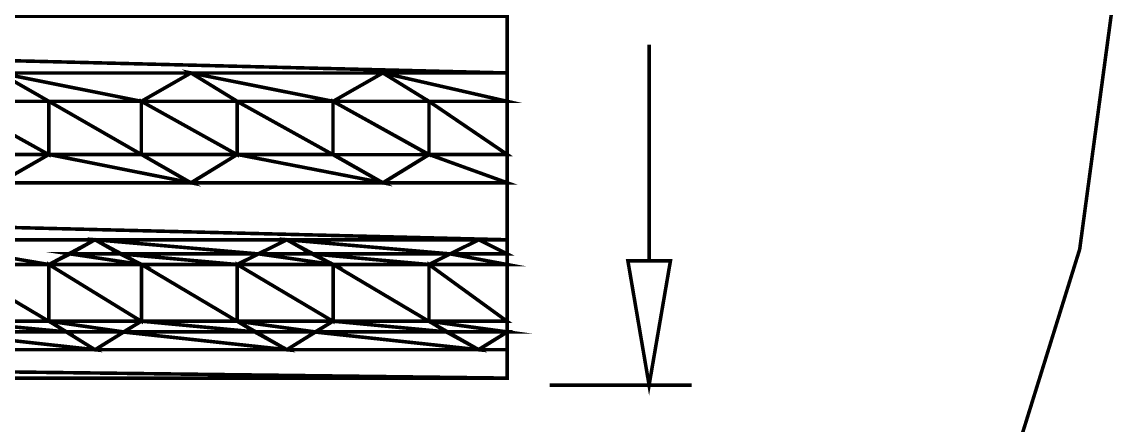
# Model space of a CAD drawing. Header units: metres. Extents: x 3290 to 4536, y 1562 to 1983.
# Drawn here: x 4210.21 to 4218.33, y 1671.2 to 1674.2 of the extents above; entities that cross this region are included whole.
import ezdxf

# ---------------------------------------------------------------- set-up
doc = ezdxf.new("R2010")
doc.units = ezdxf.units.M
for name, color, linetype in [('C00-00-00-BLACK', 7, 'Continuous'), ('C00-7E-FF', 150, 'Continuous'), ('C62-64-65', 252, 'Continuous'), ('C93-95-97', 253, 'Continuous')]:
    doc.layers.add(name, color=color, linetype=linetype)

msp = doc.modelspace()

# ---------------------------------------------------------------- linework, layer by layer
at = {"layer": 'C00-00-00-BLACK', "const_width": 0.0263}
for points in [[(4213.812, 1679.9252), (4213.812, 1671.552)], [(4210.0456, 1673.8166), (4210.4133, 1673.606)], [(4211.099, 1673.606), (4211.4667, 1673.8166)], [(4211.4667, 1673.8166), (4211.8102, 1673.606)], [(4212.5207, 1673.606), (4212.8903, 1673.8166)], [(4212.8903, 1673.8166), (4213.2319, 1673.606)], [(4210.4133, 1673.606), (4210.4133, 1673.2116)], [(4211.099, 1673.606), (4211.099, 1673.2116)], [(4211.8102, 1673.606), (4211.8102, 1673.2116)], [(4212.5207, 1673.606), (4212.5207, 1673.2116)], [(4213.2319, 1673.606), (4213.2319, 1673.2116)], [(4210.0456, 1672.9998), (4210.4133, 1673.2116)], [(4211.099, 1673.2116), (4211.4667, 1672.9998)], [(4211.4667, 1672.9998), (4211.8102, 1673.2116)], [(4212.5207, 1673.2116), (4212.8903, 1672.9998)], [(4212.8903, 1672.9998), (4213.2319, 1673.2116)], [(4210.4133, 1672.3949), (4210.7549, 1672.5787)], [(4210.7549, 1672.5787), (4211.099, 1672.3949)], [(4211.8102, 1672.3949), (4212.1779, 1672.5787)], [(4212.1779, 1672.5787), (4212.5207, 1672.3949)], [(4213.2319, 1672.3949), (4213.6014, 1672.5787)], [(4213.6014, 1672.5787), (4213.812, 1672.4738)], [(4210.4133, 1672.3949), (4210.4133, 1671.9744)], [(4211.099, 1672.3949), (4211.099, 1671.9744)], [(4211.8102, 1672.3949), (4211.8102, 1671.9744)], [(4212.5207, 1672.3949), (4212.5207, 1671.9744)], [(4213.2319, 1672.3949), (4213.2319, 1671.9744)], [(4210.4133, 1671.9744), (4210.7549, 1671.7626)], [(4210.7549, 1671.7626), (4211.099, 1671.9744)], [(4211.8102, 1671.9744), (4212.1779, 1671.7626)], [(4212.1779, 1671.7626), (4212.5207, 1671.9744)], [(4213.2319, 1671.9744), (4213.6014, 1671.7626)], [(4213.6014, 1671.7626), (4213.812, 1671.8937)], [(4213.812, 1671.552), (4196.8216, 1671.552)]]:
    msp.add_lwpolyline(points, dxfattribs=at)
at = {"layer": 'C00-7E-FF', "const_width": 0.0263}
for points in [[(4217.3212, 1670.1365), (4218.0585, 1672.5079), (4218.3156, 1674.4184), (4218.3156, 1675.0545), (4218.3156, 1675.0545), (4218.3156, 1675.6936), (4218.0585, 1677.6097), (4217.3212, 1679.9879), (4216.1542, 1682.1394), (4214.6082, 1684.0133), (4212.7337, 1685.558), (4210.581, 1686.7244), (4208.2015, 1687.4604), (4206.2842, 1687.7176), (4205.6457, 1687.7176), (4205.0084, 1687.7176), (4203.0979, 1687.4604), (4200.7253, 1686.7244), (4198.5769, 1685.558), (4196.7061, 1684.0133), (4195.162, 1682.1394)], [(4214.8648, 1672.4216), (4214.8648, 1674.0272)], [(4214.1269, 1671.4999), (4215.1809, 1671.4999)]]:
    msp.add_lwpolyline(points, dxfattribs=at)
msp.add_lwpolyline([(4214.7076, 1672.4216), (4215.0231, 1672.4216), (4214.8648, 1671.4999), (4214.7076, 1672.4216)], close=True, dxfattribs=at)
at = {"layer": 'C00-7E-FF'}
msp.add_lwpolyline([(4214.7076, 1672.4216), (4215.0231, 1672.4216), (4214.8648, 1671.4999), (4214.7076, 1672.4216)], close=True, dxfattribs=at)
at = {"layer": 'C62-64-65', "const_width": 0.0263}
for points in [[(4210.0456, 1673.8166), (4210.4133, 1673.606), (4209.7021, 1673.606), (4210.0456, 1673.8166)], [(4211.4667, 1673.8166), (4211.8102, 1673.606), (4211.099, 1673.606), (4211.4667, 1673.8166)], [(4212.8903, 1673.8166), (4213.2319, 1673.606), (4212.5207, 1673.606), (4212.8903, 1673.8166)], [(4209.7021, 1673.606), (4210.4133, 1673.2098), (4209.7021, 1673.2098), (4209.7021, 1673.606)], [(4211.099, 1673.606), (4211.8102, 1673.2098), (4211.099, 1673.2098), (4211.099, 1673.606)], [(4212.5207, 1673.606), (4212.5207, 1673.2098), (4213.2319, 1673.2098), (4212.5207, 1673.606)], [(4210.4133, 1673.606), (4209.7021, 1673.606), (4210.4133, 1673.2098), (4210.4133, 1673.606)], [(4211.8102, 1673.606), (4211.099, 1673.606), (4211.8102, 1673.2098), (4211.8102, 1673.606)], [(4212.5207, 1673.606), (4213.2319, 1673.606), (4213.2319, 1673.2116), (4212.5207, 1673.606)], [(4209.7021, 1673.2116), (4210.4133, 1673.2116), (4210.0456, 1672.9998), (4209.7021, 1673.2116)], [(4211.099, 1673.2116), (4211.8102, 1673.2116), (4211.4667, 1672.9998), (4211.099, 1673.2116)], [(4212.5207, 1673.2098), (4213.2319, 1673.2098), (4212.8903, 1672.9998), (4212.5207, 1673.2098)], [(4210.7549, 1672.5787), (4210.9406, 1672.4738), (4210.5704, 1672.4738), (4210.7549, 1672.5787)], [(4212.1779, 1672.5787), (4212.3623, 1672.4738), (4211.9673, 1672.4738), (4212.1779, 1672.5787)], [(4213.6014, 1672.5787), (4213.812, 1672.4738), (4213.3896, 1672.4738), (4213.6014, 1672.5787)], [(4210.5704, 1672.4738), (4211.099, 1672.3949), (4210.4133, 1672.3949), (4210.5704, 1672.4738)], [(4210.9406, 1672.4738), (4210.5704, 1672.4738), (4211.099, 1672.3949), (4210.9406, 1672.4738)], [(4211.9673, 1672.4738), (4212.5207, 1672.3949), (4211.8083, 1672.3949), (4211.9673, 1672.4738)], [(4212.3623, 1672.4738), (4211.9673, 1672.4738), (4212.5207, 1672.3949), (4212.3623, 1672.4738)], [(4213.3896, 1672.4738), (4213.812, 1672.3949), (4213.2319, 1672.3949), (4213.3896, 1672.4738)], [(4213.812, 1672.4738), (4213.3896, 1672.4738), (4213.812, 1672.3949), (4213.812, 1672.4738)], [(4211.099, 1672.3949), (4210.4133, 1672.3949), (4211.099, 1671.9732), (4211.099, 1672.3949)], [(4210.4133, 1672.3949), (4211.099, 1671.9732), (4210.4133, 1671.9732), (4210.4133, 1672.3949)], [(4212.5207, 1672.3949), (4211.8102, 1672.3949), (4212.5207, 1671.9732), (4212.5207, 1672.3949)], [(4211.8102, 1672.3949), (4212.5207, 1671.9732), (4211.8102, 1671.9732), (4211.8102, 1672.3949)], [(4213.812, 1672.3949), (4213.2319, 1672.3949), (4213.812, 1671.9732), (4213.812, 1672.3949)], [(4213.2319, 1672.3949), (4213.812, 1671.9732), (4213.2319, 1671.9732), (4213.2319, 1672.3949)], [(4210.4133, 1671.9744), (4210.9673, 1671.8949), (4210.545, 1671.8949), (4210.4133, 1671.9744)], [(4211.099, 1671.9744), (4210.4133, 1671.9744), (4210.9673, 1671.8949), (4211.099, 1671.9744)], [(4212.5207, 1671.9744), (4211.8083, 1671.9744), (4212.3884, 1671.8949), (4212.5207, 1671.9744)], [(4211.8083, 1671.9744), (4212.3884, 1671.8949), (4211.9418, 1671.8949), (4211.8083, 1671.9744)], [(4213.2319, 1671.9744), (4213.812, 1671.9744), (4213.812, 1671.8937), (4213.2319, 1671.9744)], [(4213.2319, 1671.9744), (4213.3629, 1671.8949), (4213.812, 1671.8949), (4213.2319, 1671.9744)], [(4210.545, 1671.8937), (4210.9673, 1671.8937), (4210.7549, 1671.7626), (4210.545, 1671.8937)], [(4211.9418, 1671.8937), (4212.3884, 1671.8937), (4212.1779, 1671.7626), (4211.9418, 1671.8937)], [(4213.3629, 1671.8949), (4213.812, 1671.8949), (4213.6002, 1671.7638), (4213.3629, 1671.8949)]]:
    msp.add_lwpolyline(points, close=True, dxfattribs=at)
at = {"layer": 'C62-64-65'}
for points in [[(4210.0456, 1673.8166), (4210.4133, 1673.606), (4209.7021, 1673.606), (4210.0456, 1673.8166)], [(4211.4667, 1673.8166), (4211.8102, 1673.606), (4211.099, 1673.606), (4211.4667, 1673.8166)], [(4212.8903, 1673.8166), (4213.2319, 1673.606), (4212.5207, 1673.606), (4212.8903, 1673.8166)], [(4210.4133, 1673.606), (4209.7021, 1673.606), (4210.4133, 1673.2098), (4210.4133, 1673.606)], [(4209.7021, 1673.606), (4210.4133, 1673.2098), (4209.7021, 1673.2098), (4209.7021, 1673.606)], [(4211.8102, 1673.606), (4211.099, 1673.606), (4211.8102, 1673.2098), (4211.8102, 1673.606)], [(4211.099, 1673.606), (4211.8102, 1673.2098), (4211.099, 1673.2098), (4211.099, 1673.606)], [(4212.5207, 1673.606), (4212.5207, 1673.2098), (4213.2319, 1673.2098), (4212.5207, 1673.606)], [(4212.5207, 1673.606), (4213.2319, 1673.606), (4213.2319, 1673.2116), (4212.5207, 1673.606)], [(4209.7021, 1673.2116), (4210.4133, 1673.2116), (4210.0456, 1672.9998), (4209.7021, 1673.2116)], [(4211.099, 1673.2116), (4211.8102, 1673.2116), (4211.4667, 1672.9998), (4211.099, 1673.2116)], [(4212.5207, 1673.2098), (4213.2319, 1673.2098), (4212.8903, 1672.9998), (4212.5207, 1673.2098)], [(4210.7549, 1672.5787), (4210.9406, 1672.4738), (4210.5704, 1672.4738), (4210.7549, 1672.5787)], [(4212.1779, 1672.5787), (4212.3623, 1672.4738), (4211.9673, 1672.4738), (4212.1779, 1672.5787)], [(4213.6014, 1672.5787), (4213.812, 1672.4738), (4213.3896, 1672.4738), (4213.6014, 1672.5787)], [(4210.5704, 1672.4738), (4211.099, 1672.3949), (4210.4133, 1672.3949), (4210.5704, 1672.4738)], [(4210.9406, 1672.4738), (4210.5704, 1672.4738), (4211.099, 1672.3949), (4210.9406, 1672.4738)], [(4211.9673, 1672.4738), (4212.5207, 1672.3949), (4211.8083, 1672.3949), (4211.9673, 1672.4738)], [(4212.3623, 1672.4738), (4211.9673, 1672.4738), (4212.5207, 1672.3949), (4212.3623, 1672.4738)], [(4213.3896, 1672.4738), (4213.812, 1672.3949), (4213.2319, 1672.3949), (4213.3896, 1672.4738)], [(4213.812, 1672.4738), (4213.3896, 1672.4738), (4213.812, 1672.3949), (4213.812, 1672.4738)], [(4211.099, 1672.3949), (4210.4133, 1672.3949), (4211.099, 1671.9732), (4211.099, 1672.3949)], [(4210.4133, 1672.3949), (4211.099, 1671.9732), (4210.4133, 1671.9732), (4210.4133, 1672.3949)], [(4212.5207, 1672.3949), (4211.8102, 1672.3949), (4212.5207, 1671.9732), (4212.5207, 1672.3949)], [(4211.8102, 1672.3949), (4212.5207, 1671.9732), (4211.8102, 1671.9732), (4211.8102, 1672.3949)], [(4213.812, 1672.3949), (4213.2319, 1672.3949), (4213.812, 1671.9732), (4213.812, 1672.3949)], [(4213.2319, 1672.3949), (4213.812, 1671.9732), (4213.2319, 1671.9732), (4213.2319, 1672.3949)], [(4211.099, 1671.9744), (4210.4133, 1671.9744), (4210.9673, 1671.8949), (4211.099, 1671.9744)], [(4210.4133, 1671.9744), (4210.9673, 1671.8949), (4210.545, 1671.8949), (4210.4133, 1671.9744)], [(4212.5207, 1671.9744), (4211.8083, 1671.9744), (4212.3884, 1671.8949), (4212.5207, 1671.9744)], [(4211.8083, 1671.9744), (4212.3884, 1671.8949), (4211.9418, 1671.8949), (4211.8083, 1671.9744)], [(4213.2319, 1671.9744), (4213.3629, 1671.8949), (4213.812, 1671.8949), (4213.2319, 1671.9744)], [(4213.2319, 1671.9744), (4213.812, 1671.9744), (4213.812, 1671.8937), (4213.2319, 1671.9744)], [(4210.545, 1671.8937), (4210.9673, 1671.8937), (4210.7549, 1671.7626), (4210.545, 1671.8937)], [(4211.9418, 1671.8937), (4212.3884, 1671.8937), (4212.1779, 1671.7626), (4211.9418, 1671.8937)], [(4213.3629, 1671.8949), (4213.812, 1671.8949), (4213.6002, 1671.7638), (4213.3629, 1671.8949)]]:
    msp.add_lwpolyline(points, close=True, dxfattribs=at)
at = {"layer": 'C93-95-97', "const_width": 0.0263}
for points in [[(4196.8216, 1674.2365), (4213.812, 1673.8166), (4196.8216, 1673.8166), (4196.8216, 1674.2365)], [(4213.812, 1674.2365), (4196.8216, 1674.2365), (4213.812, 1673.8166), (4213.812, 1674.2365)], [(4211.4667, 1673.8166), (4210.0456, 1673.8166), (4211.099, 1673.606), (4211.4667, 1673.8166)], [(4210.0456, 1673.8166), (4211.099, 1673.606), (4210.4133, 1673.606), (4210.0456, 1673.8166)], [(4212.8903, 1673.8166), (4211.4667, 1673.8166), (4212.5207, 1673.606), (4212.8903, 1673.8166)], [(4211.4667, 1673.8166), (4212.5207, 1673.606), (4211.8102, 1673.606), (4211.4667, 1673.8166)], [(4213.812, 1673.8166), (4212.8903, 1673.8166), (4213.812, 1673.606), (4213.812, 1673.8166)], [(4212.8903, 1673.8166), (4213.812, 1673.606), (4213.2319, 1673.606), (4212.8903, 1673.8166)], [(4210.4133, 1673.606), (4211.099, 1673.2116), (4210.4133, 1673.2116), (4210.4133, 1673.606)], [(4211.8083, 1673.606), (4212.5207, 1673.2098), (4211.8083, 1673.2098), (4211.8083, 1673.606)], [(4213.2319, 1673.606), (4213.812, 1673.2116), (4213.2319, 1673.2116), (4213.2319, 1673.606)], [(4211.099, 1673.606), (4210.4133, 1673.606), (4211.099, 1673.2116), (4211.099, 1673.606)], [(4212.5207, 1673.606), (4211.8083, 1673.606), (4212.5207, 1673.2098), (4212.5207, 1673.606)], [(4213.812, 1673.606), (4213.2319, 1673.606), (4213.812, 1673.2116), (4213.812, 1673.606)], [(4210.4133, 1673.2116), (4211.4667, 1673.0017), (4210.0456, 1673.0017), (4210.4133, 1673.2116)], [(4211.099, 1673.2116), (4210.4133, 1673.2116), (4211.4667, 1673.0017), (4211.099, 1673.2116)], [(4211.8102, 1673.2116), (4212.8903, 1673.0017), (4211.4667, 1673.0017), (4211.8102, 1673.2116)], [(4212.5207, 1673.2116), (4211.8102, 1673.2116), (4212.8903, 1673.0017), (4212.5207, 1673.2116)], [(4213.2319, 1673.2116), (4213.812, 1673.0017), (4212.8903, 1673.0017), (4213.2319, 1673.2116)], [(4213.812, 1673.2116), (4213.2319, 1673.2116), (4213.812, 1673.0017), (4213.812, 1673.2116)], [(4196.8216, 1672.9998), (4213.812, 1672.5787), (4196.8216, 1672.5787), (4196.8216, 1672.9998)], [(4213.812, 1672.9998), (4196.8216, 1672.9998), (4213.812, 1672.5787), (4213.812, 1672.9998)], [(4210.7549, 1672.5787), (4209.3326, 1672.5787), (4210.4133, 1672.3949), (4210.7549, 1672.5787)], [(4209.3326, 1672.5787), (4210.4133, 1672.3949), (4209.7021, 1672.3949), (4209.3326, 1672.5787)], [(4212.1779, 1672.5787), (4210.7549, 1672.5787), (4211.9661, 1672.4738), (4212.1779, 1672.5787)], [(4210.7549, 1672.5787), (4211.9661, 1672.4738), (4210.9387, 1672.4738), (4210.7549, 1672.5787)], [(4213.6014, 1672.5787), (4212.1779, 1672.5787), (4213.3896, 1672.4738), (4213.6014, 1672.5787)], [(4212.1779, 1672.5787), (4213.3896, 1672.4738), (4212.3623, 1672.4738), (4212.1779, 1672.5787)], [(4213.6014, 1672.5787), (4213.812, 1672.5787), (4213.812, 1672.4738), (4213.6014, 1672.5787)], [(4211.9673, 1672.4738), (4210.9406, 1672.4738), (4211.8102, 1672.3949), (4211.9673, 1672.4738)], [(4210.9406, 1672.4738), (4211.8102, 1672.3949), (4211.099, 1672.3949), (4210.9406, 1672.4738)], [(4213.3896, 1672.4738), (4212.3623, 1672.4738), (4213.2319, 1672.3949), (4213.3896, 1672.4738)], [(4212.3623, 1672.4738), (4213.2319, 1672.3949), (4212.5207, 1672.3949), (4212.3623, 1672.4738)], [(4210.4133, 1672.3949), (4209.704, 1672.3949), (4210.4133, 1671.9732), (4210.4133, 1672.3949)], [(4209.704, 1672.3949), (4210.4133, 1671.9732), (4209.704, 1671.9732), (4209.704, 1672.3949)], [(4211.8102, 1672.3949), (4211.1002, 1672.3949), (4211.8102, 1671.9732), (4211.8102, 1672.3949)], [(4211.1002, 1672.3949), (4211.8102, 1671.9732), (4211.1002, 1671.9732), (4211.1002, 1672.3949)], [(4213.2319, 1672.3949), (4212.5213, 1672.3949), (4213.2319, 1671.9732), (4213.2319, 1672.3949)], [(4212.5213, 1672.3949), (4213.2319, 1671.9732), (4212.5213, 1671.9732), (4212.5213, 1672.3949)], [(4210.4133, 1671.9744), (4209.7021, 1671.9744), (4210.545, 1671.8949), (4210.4133, 1671.9744)], [(4209.7021, 1671.9744), (4210.545, 1671.8949), (4209.5705, 1671.8949), (4209.7021, 1671.9744)], [(4211.8102, 1671.9744), (4211.099, 1671.9744), (4211.9418, 1671.8949), (4211.8102, 1671.9744)], [(4211.099, 1671.9744), (4211.9418, 1671.8949), (4210.9673, 1671.8949), (4211.099, 1671.9744)], [(4213.2319, 1671.9744), (4212.5207, 1671.9744), (4213.3629, 1671.8949), (4213.2319, 1671.9744)], [(4212.5207, 1671.9744), (4213.3629, 1671.8949), (4212.3884, 1671.8949), (4212.5207, 1671.9744)], [(4213.812, 1671.8937), (4213.812, 1671.7626), (4213.6014, 1671.7626), (4213.812, 1671.8937)], [(4209.5705, 1671.8937), (4210.7549, 1671.7626), (4209.3338, 1671.7626), (4209.5705, 1671.8937)], [(4210.545, 1671.8937), (4209.5705, 1671.8937), (4210.7549, 1671.7626), (4210.545, 1671.8937)], [(4210.9673, 1671.8937), (4212.1797, 1671.7626), (4210.7568, 1671.7626), (4210.9673, 1671.8937)], [(4211.9418, 1671.8937), (4210.9673, 1671.8937), (4212.1797, 1671.7626), (4211.9418, 1671.8937)], [(4212.3884, 1671.8937), (4213.6014, 1671.7626), (4212.1779, 1671.7626), (4212.3884, 1671.8937)], [(4213.3629, 1671.8937), (4212.3884, 1671.8937), (4213.6014, 1671.7626), (4213.3629, 1671.8937)], [(4196.8216, 1671.7626), (4213.812, 1671.552), (4196.8216, 1671.552), (4196.8216, 1671.7626)], [(4213.812, 1671.7626), (4196.8216, 1671.7626), (4213.812, 1671.552), (4213.812, 1671.7626)]]:
    msp.add_lwpolyline(points, close=True, dxfattribs=at)
at = {"layer": 'C93-95-97'}
for points in [[(4213.812, 1674.2365), (4196.8216, 1674.2365), (4213.812, 1673.8166), (4213.812, 1674.2365)], [(4196.8216, 1674.2365), (4213.812, 1673.8166), (4196.8216, 1673.8166), (4196.8216, 1674.2365)], [(4211.4667, 1673.8166), (4210.0456, 1673.8166), (4211.099, 1673.606), (4211.4667, 1673.8166)], [(4210.0456, 1673.8166), (4211.099, 1673.606), (4210.4133, 1673.606), (4210.0456, 1673.8166)], [(4212.8903, 1673.8166), (4211.4667, 1673.8166), (4212.5207, 1673.606), (4212.8903, 1673.8166)], [(4211.4667, 1673.8166), (4212.5207, 1673.606), (4211.8102, 1673.606), (4211.4667, 1673.8166)], [(4213.812, 1673.8166), (4212.8903, 1673.8166), (4213.812, 1673.606), (4213.812, 1673.8166)], [(4212.8903, 1673.8166), (4213.812, 1673.606), (4213.2319, 1673.606), (4212.8903, 1673.8166)], [(4211.099, 1673.606), (4210.4133, 1673.606), (4211.099, 1673.2116), (4211.099, 1673.606)], [(4210.4133, 1673.606), (4211.099, 1673.2116), (4210.4133, 1673.2116), (4210.4133, 1673.606)], [(4212.5207, 1673.606), (4211.8083, 1673.606), (4212.5207, 1673.2098), (4212.5207, 1673.606)], [(4211.8083, 1673.606), (4212.5207, 1673.2098), (4211.8083, 1673.2098), (4211.8083, 1673.606)], [(4213.812, 1673.606), (4213.2319, 1673.606), (4213.812, 1673.2116), (4213.812, 1673.606)], [(4213.2319, 1673.606), (4213.812, 1673.2116), (4213.2319, 1673.2116), (4213.2319, 1673.606)], [(4210.4133, 1673.2116), (4211.4667, 1673.0017), (4210.0456, 1673.0017), (4210.4133, 1673.2116)], [(4211.099, 1673.2116), (4210.4133, 1673.2116), (4211.4667, 1673.0017), (4211.099, 1673.2116)], [(4211.8102, 1673.2116), (4212.8903, 1673.0017), (4211.4667, 1673.0017), (4211.8102, 1673.2116)], [(4212.5207, 1673.2116), (4211.8102, 1673.2116), (4212.8903, 1673.0017), (4212.5207, 1673.2116)], [(4213.2319, 1673.2116), (4213.812, 1673.0017), (4212.8903, 1673.0017), (4213.2319, 1673.2116)], [(4213.812, 1673.2116), (4213.2319, 1673.2116), (4213.812, 1673.0017), (4213.812, 1673.2116)], [(4213.812, 1672.9998), (4196.8216, 1672.9998), (4213.812, 1672.5787), (4213.812, 1672.9998)], [(4196.8216, 1672.9998), (4213.812, 1672.5787), (4196.8216, 1672.5787), (4196.8216, 1672.9998)], [(4210.7549, 1672.5787), (4209.3326, 1672.5787), (4210.4133, 1672.3949), (4210.7549, 1672.5787)], [(4209.3326, 1672.5787), (4210.4133, 1672.3949), (4209.7021, 1672.3949), (4209.3326, 1672.5787)], [(4212.1779, 1672.5787), (4210.7549, 1672.5787), (4211.9661, 1672.4738), (4212.1779, 1672.5787)], [(4210.7549, 1672.5787), (4211.9661, 1672.4738), (4210.9387, 1672.4738), (4210.7549, 1672.5787)], [(4213.6014, 1672.5787), (4212.1779, 1672.5787), (4213.3896, 1672.4738), (4213.6014, 1672.5787)], [(4212.1779, 1672.5787), (4213.3896, 1672.4738), (4212.3623, 1672.4738), (4212.1779, 1672.5787)], [(4213.6014, 1672.5787), (4213.812, 1672.5787), (4213.812, 1672.4738), (4213.6014, 1672.5787)], [(4211.9673, 1672.4738), (4210.9406, 1672.4738), (4211.8102, 1672.3949), (4211.9673, 1672.4738)], [(4210.9406, 1672.4738), (4211.8102, 1672.3949), (4211.099, 1672.3949), (4210.9406, 1672.4738)], [(4213.3896, 1672.4738), (4212.3623, 1672.4738), (4213.2319, 1672.3949), (4213.3896, 1672.4738)], [(4212.3623, 1672.4738), (4213.2319, 1672.3949), (4212.5207, 1672.3949), (4212.3623, 1672.4738)], [(4210.4133, 1672.3949), (4209.704, 1672.3949), (4210.4133, 1671.9732), (4210.4133, 1672.3949)], [(4209.704, 1672.3949), (4210.4133, 1671.9732), (4209.704, 1671.9732), (4209.704, 1672.3949)], [(4211.8102, 1672.3949), (4211.1002, 1672.3949), (4211.8102, 1671.9732), (4211.8102, 1672.3949)], [(4211.1002, 1672.3949), (4211.8102, 1671.9732), (4211.1002, 1671.9732), (4211.1002, 1672.3949)], [(4213.2319, 1672.3949), (4212.5213, 1672.3949), (4213.2319, 1671.9732), (4213.2319, 1672.3949)], [(4212.5213, 1672.3949), (4213.2319, 1671.9732), (4212.5213, 1671.9732), (4212.5213, 1672.3949)], [(4209.7021, 1671.9744), (4210.545, 1671.8949), (4209.5705, 1671.8949), (4209.7021, 1671.9744)], [(4210.4133, 1671.9744), (4209.7021, 1671.9744), (4210.545, 1671.8949), (4210.4133, 1671.9744)], [(4211.099, 1671.9744), (4211.9418, 1671.8949), (4210.9673, 1671.8949), (4211.099, 1671.9744)], [(4211.8102, 1671.9744), (4211.099, 1671.9744), (4211.9418, 1671.8949), (4211.8102, 1671.9744)], [(4212.5207, 1671.9744), (4213.3629, 1671.8949), (4212.3884, 1671.8949), (4212.5207, 1671.9744)], [(4213.2319, 1671.9744), (4212.5207, 1671.9744), (4213.3629, 1671.8949), (4213.2319, 1671.9744)], [(4209.5705, 1671.8937), (4210.7549, 1671.7626), (4209.3338, 1671.7626), (4209.5705, 1671.8937)], [(4210.545, 1671.8937), (4209.5705, 1671.8937), (4210.7549, 1671.7626), (4210.545, 1671.8937)], [(4210.9673, 1671.8937), (4212.1797, 1671.7626), (4210.7568, 1671.7626), (4210.9673, 1671.8937)], [(4211.9418, 1671.8937), (4210.9673, 1671.8937), (4212.1797, 1671.7626), (4211.9418, 1671.8937)], [(4212.3884, 1671.8937), (4213.6014, 1671.7626), (4212.1779, 1671.7626), (4212.3884, 1671.8937)], [(4213.3629, 1671.8937), (4212.3884, 1671.8937), (4213.6014, 1671.7626), (4213.3629, 1671.8937)], [(4213.812, 1671.8937), (4213.812, 1671.7626), (4213.6014, 1671.7626), (4213.812, 1671.8937)], [(4213.812, 1671.7626), (4196.8216, 1671.7626), (4213.812, 1671.552), (4213.812, 1671.7626)], [(4196.8216, 1671.7626), (4213.812, 1671.552), (4196.8216, 1671.552), (4196.8216, 1671.7626)]]:
    msp.add_lwpolyline(points, close=True, dxfattribs=at)

doc.saveas('drawing.dxf')
